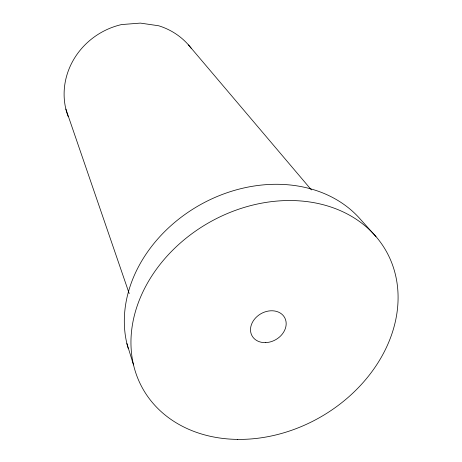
<?xml version="1.0" encoding="UTF-8"?>
<svg xmlns="http://www.w3.org/2000/svg" width="462" height="462" viewBox="0 0 462 462"><rect width="100%" height="100%" fill="white"/><g stroke="black" fill="none" stroke-linecap="round" stroke-linejoin="round"><path stroke-width="0.69" d="M375.993 236.608L360.857 219.791A134.939 109.713 -29.6 0 0 201.08 204.296A134.939 109.713 -29.6 0 0 128.17 348.336M188.496 44.947L311.405 189.911M65.875 109.096L129.216 293.601M126.883 343.497L133.53 364.928M68.133 116.493A71.021 66.499 -29.6 0 1 121.558 24.567L140.373 23.1L158.685 25.774A71.021 66.499 -29.6 0 1 191.153 48.192M237.578 439.397A139.801 112.087 -29.6 0 0 391.285 261.706A139.801 112.087 -29.6 0 0 164.691 258.801A139.801 112.087 -29.6 0 0 237.578 439.397M265.794 342.613A18.676 14.94 -29.6 0 0 284.904 318.081A18.676 14.94 -29.6 0 0 254.325 319.404A18.676 14.94 -29.6 0 0 265.794 342.613"/></g></svg>
